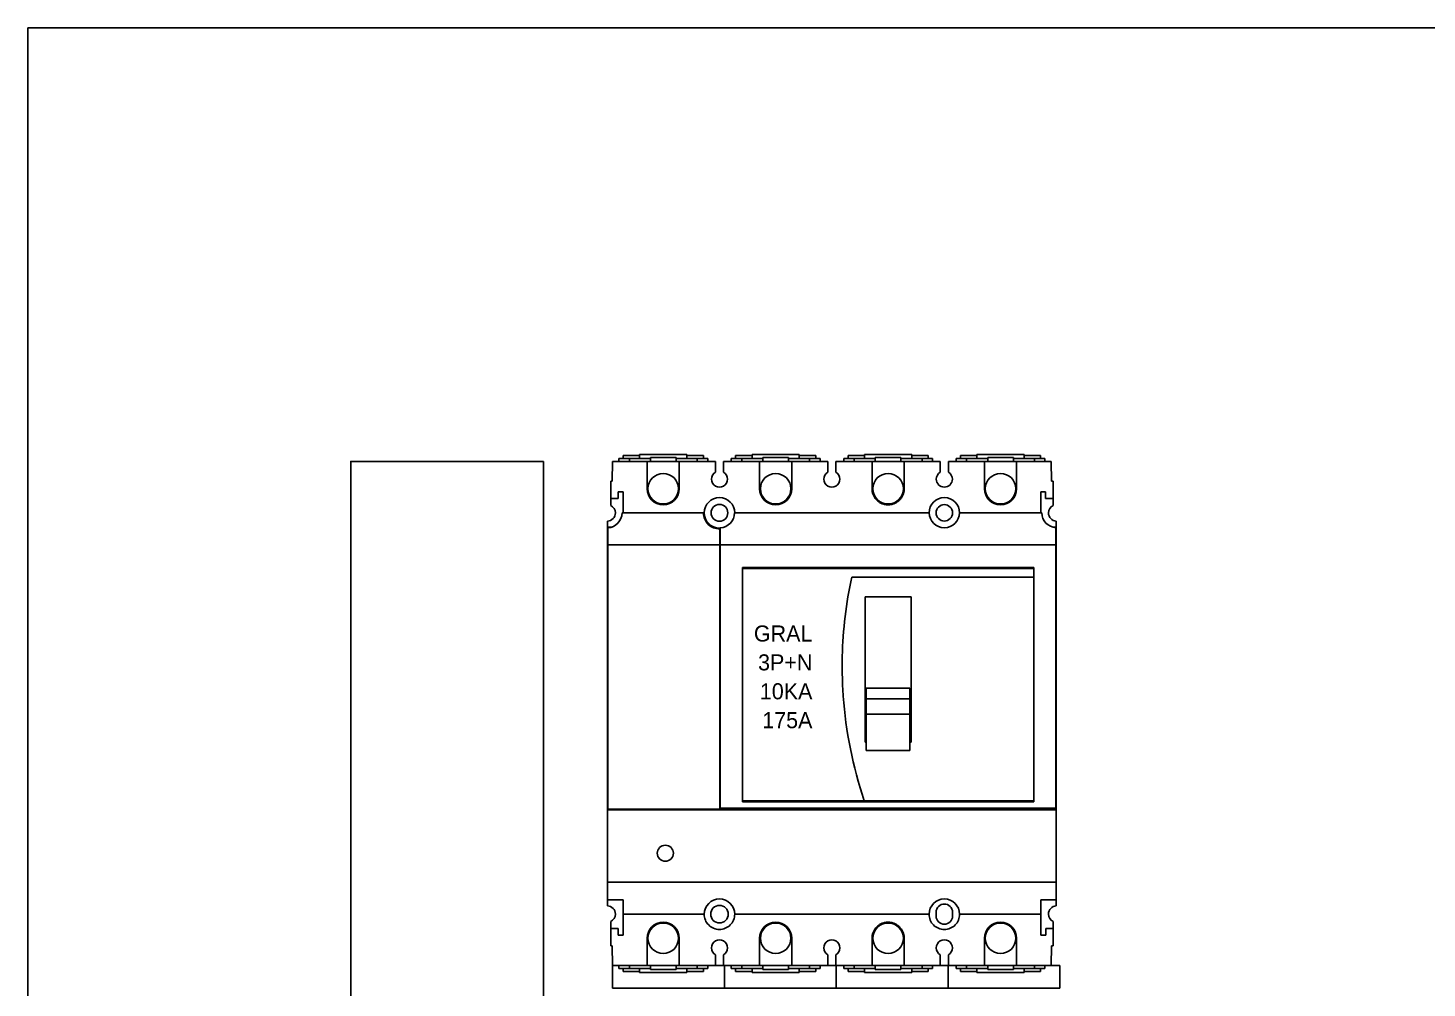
# Model space of a CAD drawing. Header units: millimetres. Extents: x 1019 to 1519, y 1262 to 1448.
# Drawn here: x 1352.24 to 1395.79, y 1372.65 to 1402.55 of the extents above; entities that cross this region are included whole.
import ezdxf

# ---------------------------------------------------------------- set-up
doc = ezdxf.new("R2010")
doc.units = ezdxf.units.MM

msp = doc.modelspace()

# ---------------------------------------------------------------- linework, layer by layer
for p, q in [((1371.275, 1389.27), (1371.275, 1389.142)), ((1371.275, 1389.27), (1372.745, 1389.27)), ((1372.745, 1389.142), (1372.745, 1389.27)), ((1374.775, 1389.27), (1374.775, 1389.142)), ((1374.775, 1389.27), (1376.245, 1389.27)), ((1376.245, 1389.142), (1376.245, 1389.27)), ((1378.275, 1389.27), (1378.275, 1389.142)), ((1378.275, 1389.27), (1379.745, 1389.27)), ((1379.745, 1389.142), (1379.745, 1389.27)), ((1381.775, 1389.27), (1381.775, 1389.142)), ((1381.775, 1389.27), (1383.245, 1389.27)), ((1383.245, 1389.142), (1383.245, 1389.27)), ((1370.424, 1388.434), (1370.435, 1389.05)), ((1371.51, 1389.05), (1370.435, 1389.05)), ((1370.628, 1389.142), (1370.628, 1389.05)), ((1370.628, 1389.142), (1370.955, 1389.142)), ((1371.275, 1389.237), (1370.763, 1389.237)), ((1370.763, 1389.142), (1370.763, 1389.237)), ((1370.955, 1389.142), (1370.955, 1389.05)), ((1371.61, 1389.142), (1370.955, 1389.142)), ((1371.51, 1389.05), (1371.51, 1388.2)), ((1371.51, 1389.05), (1372.51, 1389.05)), ((1371.61, 1389.142), (1371.61, 1389.17)), ((1372.41, 1389.17), (1371.61, 1389.17)), ((1371.61, 1389.142), (1371.61, 1389.05)), ((1372.41, 1389.17), (1372.41, 1389.142)), ((1373.065, 1389.142), (1372.41, 1389.142)), ((1372.41, 1389.142), (1372.41, 1389.05)), ((1373.635, 1389.05), (1372.51, 1389.05)), ((1372.51, 1389.05), (1372.51, 1388.2)), ((1373.258, 1389.237), (1372.745, 1389.237)), ((1373.065, 1389.142), (1373.393, 1389.142)), ((1373.065, 1389.142), (1373.065, 1389.05)), ((1373.258, 1389.237), (1373.258, 1389.142)), ((1373.393, 1389.142), (1373.393, 1389.05)), ((1373.635, 1389.05), (1373.635, 1388.716)), ((1375.01, 1389.05), (1373.885, 1389.05)), ((1373.885, 1389.05), (1373.885, 1388.716)), ((1374.128, 1389.142), (1374.128, 1389.05)), ((1374.128, 1389.142), (1374.455, 1389.142)), ((1374.775, 1389.237), (1374.263, 1389.237)), ((1374.263, 1389.142), (1374.263, 1389.237)), ((1374.455, 1389.142), (1374.455, 1389.05)), ((1375.11, 1389.142), (1374.455, 1389.142)), ((1375.01, 1389.05), (1375.01, 1388.2)), ((1375.01, 1389.05), (1376.01, 1389.05)), ((1375.11, 1389.142), (1375.11, 1389.17)), ((1375.91, 1389.17), (1375.11, 1389.17)), ((1375.11, 1389.142), (1375.11, 1389.05)), ((1375.91, 1389.17), (1375.91, 1389.142)), ((1376.565, 1389.142), (1375.91, 1389.142)), ((1375.91, 1389.142), (1375.91, 1389.05)), ((1377.135, 1389.05), (1376.01, 1389.05)), ((1376.01, 1389.05), (1376.01, 1388.2)), ((1376.758, 1389.237), (1376.245, 1389.237)), ((1376.565, 1389.142), (1376.893, 1389.142)), ((1376.565, 1389.142), (1376.565, 1389.05)), ((1376.758, 1389.237), (1376.758, 1389.142)), ((1376.893, 1389.142), (1376.893, 1389.05)), ((1377.135, 1389.05), (1377.135, 1388.716)), ((1378.51, 1389.05), (1377.385, 1389.05)), ((1377.385, 1389.05), (1377.385, 1388.716)), ((1377.628, 1389.142), (1377.628, 1389.05)), ((1377.628, 1389.142), (1377.955, 1389.142)), ((1378.275, 1389.237), (1377.763, 1389.237)), ((1377.763, 1389.142), (1377.763, 1389.237)), ((1377.955, 1389.142), (1377.955, 1389.05)), ((1378.61, 1389.142), (1377.955, 1389.142)), ((1378.51, 1389.05), (1378.51, 1388.198)), ((1378.51, 1389.05), (1379.51, 1389.05)), ((1378.61, 1389.142), (1378.61, 1389.17)), ((1379.41, 1389.17), (1378.61, 1389.17)), ((1378.61, 1389.142), (1378.61, 1389.05)), ((1379.41, 1389.17), (1379.41, 1389.142)), ((1380.065, 1389.142), (1379.41, 1389.142)), ((1379.41, 1389.142), (1379.41, 1389.05)), ((1380.635, 1389.05), (1379.51, 1389.05)), ((1379.51, 1389.05), (1379.51, 1388.201)), ((1380.258, 1389.237), (1379.745, 1389.237)), ((1380.065, 1389.142), (1380.393, 1389.142)), ((1380.065, 1389.142), (1380.065, 1389.05)), ((1380.258, 1389.237), (1380.258, 1389.142)), ((1380.393, 1389.142), (1380.393, 1389.05)), ((1380.635, 1389.05), (1380.635, 1388.716)), ((1382.01, 1389.05), (1380.885, 1389.05)), ((1380.885, 1389.05), (1380.885, 1388.716)), ((1381.128, 1389.142), (1381.128, 1389.05)), ((1381.128, 1389.142), (1381.455, 1389.142)), ((1381.775, 1389.237), (1381.263, 1389.237)), ((1381.263, 1389.142), (1381.263, 1389.237)), ((1381.455, 1389.142), (1381.455, 1389.05)), ((1382.11, 1389.142), (1381.455, 1389.142)), ((1382.01, 1389.05), (1382.01, 1388.2)), ((1382.01, 1389.05), (1383.01, 1389.05)), ((1382.11, 1389.142), (1382.11, 1389.17)), ((1382.91, 1389.17), (1382.11, 1389.17)), ((1382.11, 1389.142), (1382.11, 1389.05)), ((1382.91, 1389.17), (1382.91, 1389.142)), ((1383.565, 1389.142), (1382.91, 1389.142)), ((1382.91, 1389.142), (1382.91, 1389.05)), ((1384.086, 1389.05), (1383.01, 1389.05)), ((1383.01, 1389.05), (1383.01, 1388.199)), ((1383.758, 1389.237), (1383.245, 1389.237)), ((1383.565, 1389.142), (1383.893, 1389.142)), ((1383.565, 1389.142), (1383.565, 1389.05)), ((1383.758, 1389.237), (1383.758, 1389.142)), ((1383.893, 1389.142), (1383.893, 1389.05)), ((1384.086, 1389.05), (1384.096, 1388.434)), ((1370.375, 1388.434), (1370.424, 1388.434)), ((1370.375, 1387.9), (1370.375, 1388.434)), ((1384.096, 1388.434), (1384.145, 1388.434)), ((1384.145, 1388.434), (1384.145, 1387.9)), ((1370.61, 1388.1), (1370.61, 1387.9)), ((1370.76, 1388.1), (1370.61, 1388.1)), ((1370.76, 1387.449), (1370.76, 1388.1)), ((1378.51, 1388.198), (1378.51, 1388.175)), ((1378.51, 1388.175), (1378.512, 1388.152)), ((1378.512, 1388.152), (1378.515, 1388.129)), ((1378.515, 1388.129), (1378.518, 1388.107)), ((1378.518, 1388.107), (1378.523, 1388.084)), ((1378.523, 1388.084), (1378.529, 1388.062)), ((1378.529, 1388.062), (1378.536, 1388.04)), ((1378.536, 1388.04), (1378.544, 1388.018)), ((1378.544, 1388.018), (1378.553, 1387.997)), ((1378.553, 1387.997), (1378.562, 1387.976)), ((1378.562, 1387.976), (1378.573, 1387.956)), ((1378.573, 1387.956), (1378.585, 1387.936)), ((1379.435, 1387.936), (1379.447, 1387.956)), ((1379.447, 1387.956), (1379.457, 1387.977)), ((1379.457, 1387.977), (1379.467, 1387.998)), ((1379.467, 1387.998), (1379.476, 1388.019)), ((1379.476, 1388.019), (1379.484, 1388.041)), ((1379.484, 1388.041), (1379.491, 1388.063)), ((1379.491, 1388.063), (1379.497, 1388.085)), ((1379.497, 1388.085), (1379.501, 1388.107)), ((1379.501, 1388.107), (1379.505, 1388.13)), ((1379.505, 1388.13), (1379.508, 1388.153)), ((1379.508, 1388.153), (1379.509, 1388.177)), ((1379.509, 1388.177), (1379.51, 1388.201)), ((1383.76, 1388.1), (1383.76, 1387.45)), ((1383.91, 1388.1), (1383.76, 1388.1)), ((1383.91, 1387.9), (1383.91, 1388.1)), ((1370.375, 1387.9), (1370.61, 1387.9)), ((1370.375, 1387.682), (1370.375, 1387.9)), ((1378.585, 1387.936), (1378.598, 1387.917)), ((1378.598, 1387.917), (1378.611, 1387.898)), ((1378.611, 1387.898), (1378.625, 1387.88)), ((1378.625, 1387.88), (1378.64, 1387.862)), ((1378.64, 1387.862), (1378.656, 1387.846)), ((1378.656, 1387.846), (1378.673, 1387.83)), ((1378.673, 1387.83), (1378.69, 1387.815)), ((1378.69, 1387.815), (1378.708, 1387.801)), ((1378.708, 1387.801), (1378.727, 1387.787)), ((1378.727, 1387.787), (1378.746, 1387.774)), ((1378.746, 1387.774), (1378.766, 1387.763)), ((1378.766, 1387.763), (1378.787, 1387.752)), ((1378.787, 1387.752), (1378.808, 1387.742)), ((1378.808, 1387.742), (1378.829, 1387.733)), ((1378.829, 1387.733), (1378.851, 1387.726)), ((1378.851, 1387.726), (1378.873, 1387.719)), ((1378.873, 1387.719), (1378.895, 1387.713)), ((1378.895, 1387.713), (1378.917, 1387.708)), ((1378.917, 1387.708), (1378.94, 1387.704)), ((1378.94, 1387.704), (1378.963, 1387.702)), ((1378.963, 1387.702), (1378.986, 1387.7)), ((1378.986, 1387.7), (1379.01, 1387.7)), ((1379.01, 1387.7), (1379.033, 1387.7)), ((1379.033, 1387.7), (1379.057, 1387.702)), ((1379.057, 1387.702), (1379.08, 1387.704)), ((1379.08, 1387.704), (1379.102, 1387.708)), ((1379.102, 1387.708), (1379.125, 1387.713)), ((1379.125, 1387.713), (1379.147, 1387.719)), ((1379.147, 1387.719), (1379.169, 1387.726)), ((1379.169, 1387.726), (1379.191, 1387.733)), ((1379.191, 1387.733), (1379.212, 1387.742)), ((1379.212, 1387.742), (1379.233, 1387.752)), ((1379.233, 1387.752), (1379.253, 1387.763)), ((1379.253, 1387.763), (1379.273, 1387.775)), ((1379.273, 1387.775), (1379.293, 1387.787)), ((1379.293, 1387.787), (1379.311, 1387.801)), ((1379.311, 1387.801), (1379.329, 1387.815)), ((1379.329, 1387.815), (1379.347, 1387.83)), ((1379.347, 1387.83), (1379.363, 1387.846)), ((1379.363, 1387.846), (1379.379, 1387.863)), ((1379.379, 1387.863), (1379.395, 1387.88)), ((1379.395, 1387.88), (1379.409, 1387.898)), ((1379.409, 1387.898), (1379.422, 1387.917)), ((1379.422, 1387.917), (1379.435, 1387.936)), ((1384.145, 1387.9), (1383.91, 1387.9)), ((1384.145, 1387.682), (1384.145, 1387.9)), ((1370.275, 1387.19), (1370.275, 1387)), ((1373.26, 1387.449), (1370.728, 1387.449)), ((1374.227, 1387.45), (1380.293, 1387.45)), ((1381.227, 1387.45), (1383.795, 1387.45)), ((1384.245, 1387.19), (1384.245, 1387)), ((1370.275, 1378.197), (1370.275, 1387)), ((1370.275, 1387), (1370.387, 1387)), ((1370.285, 1386.449), (1370.285, 1386.983)), ((1373.775, 1386.449), (1373.775, 1386.95)), ((1373.785, 1386.983), (1373.785, 1386.45)), ((1384.245, 1387), (1384.144, 1387)), ((1384.235, 1386.985), (1384.235, 1386.45)), ((1384.245, 1387), (1384.245, 1378.197)), ((1370.285, 1378.219), (1370.285, 1386.449)), ((1373.775, 1386.449), (1370.285, 1386.449)), ((1373.775, 1378.219), (1373.775, 1386.449)), ((1373.785, 1378.25), (1373.785, 1386.45)), ((1373.785, 1386.45), (1384.235, 1386.45)), ((1384.235, 1386.45), (1384.235, 1378.25)), ((1374.472, 1385.75), (1383.548, 1385.75)), ((1374.472, 1385.75), (1374.472, 1385.718)), ((1374.472, 1378.481), (1374.472, 1385.718)), ((1374.472, 1385.718), (1383.548, 1385.718)), ((1377.878, 1385.45), (1377.846, 1385.297)), ((1377.878, 1385.45), (1383.548, 1385.45)), ((1383.548, 1385.718), (1383.548, 1385.75)), ((1383.548, 1385.718), (1383.548, 1385.45)), ((1383.548, 1381.949), (1383.548, 1385.45)), ((1377.787, 1384.991), (1377.761, 1384.837)), ((1377.816, 1385.144), (1377.787, 1384.991)), ((1377.846, 1385.297), (1377.816, 1385.144)), ((1377.713, 1384.529), (1377.692, 1384.375)), ((1377.736, 1384.683), (1377.713, 1384.529)), ((1377.761, 1384.837), (1377.736, 1384.683)), ((1378.298, 1381.949), (1378.298, 1384.831)), ((1379.723, 1384.831), (1378.298, 1384.831)), ((1378.298, 1384.831), (1379.723, 1384.831)), ((1379.723, 1384.831), (1379.723, 1381.949)), ((1377.655, 1384.066), (1377.639, 1383.911)), ((1377.672, 1384.22), (1377.655, 1384.066)), ((1377.692, 1384.375), (1377.672, 1384.22)), ((1377.613, 1383.601), (1377.603, 1383.446)), ((1377.625, 1383.756), (1377.613, 1383.601)), ((1377.639, 1383.911), (1377.625, 1383.756)), ((1377.595, 1383.291), (1377.588, 1383.135)), ((1377.603, 1383.446), (1377.595, 1383.291)), ((1377.581, 1382.825), (1377.58, 1382.67)), ((1377.584, 1382.98), (1377.581, 1382.825)), ((1377.588, 1383.135), (1377.584, 1382.98)), ((1377.58, 1382.67), (1377.581, 1382.55)), ((1377.581, 1382.55), (1377.582, 1382.429)), ((1377.582, 1382.429), (1377.585, 1382.309)), ((1377.585, 1382.309), (1377.589, 1382.189)), ((1377.589, 1382.189), (1377.594, 1382.069)), ((1377.594, 1382.069), (1377.6, 1381.949)), ((1377.6, 1381.949), (1377.613, 1381.742)), ((1378.298, 1380.31), (1378.298, 1381.949)), ((1379.69, 1381.99), (1378.33, 1381.99)), ((1378.33, 1381.99), (1378.33, 1381.653)), ((1379.69, 1381.653), (1379.69, 1381.99)), ((1379.723, 1381.949), (1379.723, 1380.31)), ((1383.548, 1378.483), (1383.548, 1381.949)), ((1377.613, 1381.742), (1377.629, 1381.536)), ((1377.629, 1381.536), (1377.649, 1381.33)), ((1378.33, 1381.183), (1378.33, 1381.653)), ((1379.69, 1381.653), (1378.33, 1381.653)), ((1379.69, 1381.183), (1379.69, 1381.653)), ((1377.649, 1381.33), (1377.672, 1381.125)), ((1377.672, 1381.125), (1377.698, 1380.92)), ((1378.33, 1381.183), (1378.33, 1380.042)), ((1378.33, 1381.183), (1379.69, 1381.183)), ((1379.69, 1380.042), (1379.69, 1381.183)), ((1377.698, 1380.92), (1377.727, 1380.715)), ((1377.727, 1380.715), (1377.759, 1380.51)), ((1377.759, 1380.51), (1377.795, 1380.306)), ((1377.795, 1380.306), (1377.834, 1380.101)), ((1377.834, 1380.101), (1377.877, 1379.898)), ((1378.298, 1380.31), (1378.33, 1380.31)), ((1379.69, 1380.31), (1379.723, 1380.31)), ((1377.877, 1379.898), (1377.923, 1379.694)), ((1377.923, 1379.694), (1377.972, 1379.491)), ((1379.69, 1380.042), (1378.33, 1380.042)), ((1377.972, 1379.491), (1378.024, 1379.288)), ((1378.024, 1379.288), (1378.08, 1379.086)), ((1378.08, 1379.086), (1378.139, 1378.884)), ((1378.139, 1378.884), (1378.202, 1378.683)), ((1374.472, 1378.481), (1374.472, 1378.45)), ((1374.472, 1378.481), (1378.268, 1378.481)), ((1374.472, 1378.45), (1383.548, 1378.45)), ((1378.202, 1378.683), (1378.267, 1378.483)), ((1378.267, 1378.483), (1378.268, 1378.483)), ((1383.548, 1378.483), (1378.267, 1378.483)), ((1378.268, 1378.483), (1378.268, 1378.482)), ((1378.268, 1378.482), (1378.268, 1378.482)), ((1378.268, 1378.482), (1378.268, 1378.482)), ((1378.268, 1378.482), (1378.268, 1378.482)), ((1378.268, 1378.482), (1378.268, 1378.481)), ((1378.268, 1378.481), (1378.268, 1378.481)), ((1383.548, 1378.45), (1383.548, 1378.483)), ((1370.275, 1378.197), (1370.275, 1375.947)), ((1384.245, 1378.197), (1370.275, 1378.197)), ((1373.775, 1378.219), (1370.285, 1378.219)), ((1373.785, 1378.25), (1384.235, 1378.25)), ((1384.245, 1378.197), (1384.245, 1375.947)), ((1370.275, 1375.947), (1370.275, 1375.397)), ((1384.245, 1375.947), (1370.275, 1375.947)), ((1384.245, 1375.947), (1384.245, 1375.397)), ((1370.275, 1375.209), (1370.275, 1375.397)), ((1370.275, 1375.397), (1370.76, 1375.397)), ((1370.76, 1374.948), (1370.76, 1375.397)), ((1383.76, 1374.948), (1383.76, 1375.397)), ((1384.245, 1375.397), (1383.76, 1375.397)), ((1384.245, 1375.209), (1384.245, 1375.397)), ((1373.285, 1374.948), (1370.76, 1374.948)), ((1370.76, 1374.948), (1370.76, 1374.297)), ((1380.285, 1374.948), (1374.235, 1374.948)), ((1380.505, 1375.01), (1380.505, 1374.89)), ((1381.015, 1374.89), (1381.015, 1375.01)), ((1383.76, 1374.948), (1381.235, 1374.948)), ((1383.76, 1374.948), (1383.76, 1374.297)), ((1370.375, 1374.717), (1370.375, 1374.497)), ((1370.375, 1374.497), (1370.605, 1374.497)), ((1370.375, 1373.965), (1370.375, 1374.497)), ((1370.605, 1374.497), (1370.605, 1374.297)), ((1378.573, 1374.441), (1378.562, 1374.421)), ((1378.585, 1374.461), (1378.573, 1374.441)), ((1378.598, 1374.481), (1378.585, 1374.461)), ((1378.611, 1374.499), (1378.598, 1374.481)), ((1378.625, 1374.517), (1378.611, 1374.499)), ((1378.64, 1374.535), (1378.625, 1374.517)), ((1378.656, 1374.551), (1378.64, 1374.535)), ((1378.673, 1374.567), (1378.656, 1374.551)), ((1378.69, 1374.582), (1378.673, 1374.567)), ((1378.708, 1374.597), (1378.69, 1374.582)), ((1378.727, 1374.61), (1378.708, 1374.597)), ((1378.746, 1374.623), (1378.727, 1374.61)), ((1378.766, 1374.634), (1378.746, 1374.623)), ((1378.787, 1374.645), (1378.766, 1374.634)), ((1378.808, 1374.655), (1378.787, 1374.645)), ((1378.829, 1374.664), (1378.808, 1374.655)), ((1378.851, 1374.672), (1378.829, 1374.664)), ((1378.873, 1374.678), (1378.851, 1374.672)), ((1378.895, 1374.684), (1378.873, 1374.678)), ((1378.917, 1374.689), (1378.895, 1374.684)), ((1378.94, 1374.693), (1378.917, 1374.689)), ((1378.963, 1374.695), (1378.94, 1374.693)), ((1378.986, 1374.697), (1378.963, 1374.695)), ((1379.01, 1374.698), (1378.986, 1374.697)), ((1379.033, 1374.697), (1379.01, 1374.698)), ((1379.057, 1374.695), (1379.033, 1374.697)), ((1379.08, 1374.693), (1379.057, 1374.695)), ((1379.102, 1374.689), (1379.08, 1374.693)), ((1379.125, 1374.684), (1379.102, 1374.689)), ((1379.147, 1374.678), (1379.125, 1374.684)), ((1379.169, 1374.671), (1379.147, 1374.678)), ((1379.191, 1374.664), (1379.169, 1374.671)), ((1379.212, 1374.655), (1379.191, 1374.664)), ((1379.233, 1374.645), (1379.212, 1374.655)), ((1379.253, 1374.634), (1379.233, 1374.645)), ((1379.273, 1374.622), (1379.253, 1374.634)), ((1379.293, 1374.61), (1379.273, 1374.622)), ((1379.311, 1374.596), (1379.293, 1374.61)), ((1379.329, 1374.582), (1379.311, 1374.596)), ((1379.347, 1374.567), (1379.329, 1374.582)), ((1379.363, 1374.551), (1379.347, 1374.567)), ((1379.379, 1374.534), (1379.363, 1374.551)), ((1379.395, 1374.517), (1379.379, 1374.534)), ((1379.409, 1374.499), (1379.395, 1374.517)), ((1379.422, 1374.48), (1379.409, 1374.499)), ((1379.435, 1374.461), (1379.422, 1374.48)), ((1379.447, 1374.441), (1379.435, 1374.461)), ((1379.457, 1374.42), (1379.447, 1374.441)), ((1384.145, 1374.497), (1383.915, 1374.497)), ((1383.915, 1374.297), (1383.915, 1374.497)), ((1384.145, 1374.717), (1384.145, 1374.497)), ((1384.145, 1374.497), (1384.145, 1373.965)), ((1370.605, 1374.297), (1370.76, 1374.297)), ((1371.51, 1373.348), (1371.51, 1374.198)), ((1372.51, 1373.348), (1372.51, 1374.198)), ((1375.01, 1373.348), (1375.01, 1374.198)), ((1376.01, 1373.348), (1376.01, 1374.198)), ((1378.512, 1374.245), (1378.51, 1374.222)), ((1378.51, 1374.222), (1378.51, 1374.199)), ((1378.51, 1373.348), (1378.51, 1374.199)), ((1378.515, 1374.268), (1378.512, 1374.245)), ((1378.518, 1374.29), (1378.515, 1374.268)), ((1378.523, 1374.313), (1378.518, 1374.29)), ((1378.529, 1374.335), (1378.523, 1374.313)), ((1378.536, 1374.357), (1378.529, 1374.335)), ((1378.544, 1374.379), (1378.536, 1374.357)), ((1378.553, 1374.4), (1378.544, 1374.379)), ((1378.562, 1374.421), (1378.553, 1374.4)), ((1379.467, 1374.399), (1379.457, 1374.42)), ((1379.476, 1374.378), (1379.467, 1374.399)), ((1379.484, 1374.356), (1379.476, 1374.378)), ((1379.491, 1374.334), (1379.484, 1374.356)), ((1379.497, 1374.312), (1379.491, 1374.334)), ((1379.501, 1374.29), (1379.497, 1374.312)), ((1379.505, 1374.267), (1379.501, 1374.29)), ((1379.508, 1374.244), (1379.505, 1374.267)), ((1379.509, 1374.22), (1379.508, 1374.244)), ((1379.51, 1374.196), (1379.509, 1374.22)), ((1379.51, 1373.348), (1379.51, 1374.196)), ((1382.01, 1373.348), (1382.01, 1374.198)), ((1383.01, 1373.348), (1383.01, 1374.198)), ((1383.76, 1374.297), (1383.915, 1374.297)), ((1370.424, 1373.965), (1370.375, 1373.965)), ((1370.435, 1373.348), (1370.424, 1373.965)), ((1373.635, 1373.348), (1373.635, 1373.681)), ((1373.885, 1373.348), (1373.885, 1373.681)), ((1377.135, 1373.348), (1377.135, 1373.681)), ((1377.385, 1373.348), (1377.385, 1373.681)), ((1380.635, 1373.348), (1380.635, 1373.681)), ((1380.885, 1373.348), (1380.885, 1373.681)), ((1384.096, 1373.965), (1384.085, 1373.348)), ((1384.145, 1373.965), (1384.096, 1373.965)), ((1371.51, 1373.348), (1370.435, 1373.348)), ((1370.435, 1373.348), (1373.915, 1373.348)), ((1370.435, 1372.648), (1370.435, 1373.348)), ((1370.628, 1373.255), (1370.628, 1373.348)), ((1370.955, 1373.255), (1370.628, 1373.255)), ((1370.763, 1373.16), (1370.763, 1373.255)), ((1370.763, 1373.16), (1371.275, 1373.16)), ((1370.955, 1373.255), (1370.955, 1373.348)), ((1370.955, 1373.255), (1371.61, 1373.255)), ((1371.275, 1373.255), (1371.275, 1373.127)), ((1371.51, 1373.348), (1372.51, 1373.348)), ((1371.61, 1373.255), (1371.61, 1373.348)), ((1371.61, 1373.227), (1371.61, 1373.255)), ((1371.61, 1373.227), (1372.41, 1373.227)), ((1372.41, 1373.255), (1372.41, 1373.348)), ((1372.41, 1373.255), (1372.41, 1373.227)), ((1372.41, 1373.255), (1373.065, 1373.255)), ((1373.635, 1373.348), (1372.51, 1373.348)), ((1372.745, 1373.127), (1372.745, 1373.255)), ((1372.745, 1373.16), (1373.258, 1373.16)), ((1373.065, 1373.255), (1373.065, 1373.348)), ((1373.393, 1373.255), (1373.065, 1373.255)), ((1373.258, 1373.255), (1373.258, 1373.16)), ((1373.393, 1373.255), (1373.393, 1373.348)), ((1375.01, 1373.348), (1373.885, 1373.348)), ((1373.915, 1372.648), (1373.915, 1373.348)), ((1373.915, 1373.348), (1377.395, 1373.348)), ((1373.915, 1372.648), (1373.915, 1373.348)), ((1374.128, 1373.255), (1374.128, 1373.348)), ((1374.455, 1373.255), (1374.128, 1373.255)), ((1374.263, 1373.16), (1374.263, 1373.255)), ((1374.263, 1373.16), (1374.775, 1373.16)), ((1374.455, 1373.255), (1374.455, 1373.348)), ((1374.455, 1373.255), (1375.11, 1373.255)), ((1374.775, 1373.255), (1374.775, 1373.127)), ((1375.01, 1373.348), (1376.01, 1373.348)), ((1375.11, 1373.255), (1375.11, 1373.348)), ((1375.11, 1373.227), (1375.11, 1373.255)), ((1375.11, 1373.227), (1375.91, 1373.227)), ((1375.91, 1373.255), (1375.91, 1373.348)), ((1375.91, 1373.255), (1375.91, 1373.227)), ((1375.91, 1373.255), (1376.565, 1373.255)), ((1377.135, 1373.348), (1376.01, 1373.348)), ((1376.245, 1373.127), (1376.245, 1373.255)), ((1376.245, 1373.16), (1376.758, 1373.16)), ((1376.565, 1373.255), (1376.565, 1373.348)), ((1376.893, 1373.255), (1376.565, 1373.255)), ((1376.758, 1373.255), (1376.758, 1373.16)), ((1376.893, 1373.255), (1376.893, 1373.348)), ((1378.51, 1373.348), (1377.385, 1373.348)), ((1377.395, 1372.648), (1377.395, 1373.348)), ((1377.395, 1373.348), (1380.875, 1373.348)), ((1377.395, 1372.648), (1377.395, 1373.348)), ((1377.628, 1373.255), (1377.628, 1373.348)), ((1377.955, 1373.255), (1377.628, 1373.255)), ((1377.763, 1373.16), (1377.763, 1373.255)), ((1377.763, 1373.16), (1378.275, 1373.16)), ((1377.955, 1373.255), (1377.955, 1373.348)), ((1377.955, 1373.255), (1378.61, 1373.255)), ((1378.275, 1373.255), (1378.275, 1373.127)), ((1378.51, 1373.348), (1379.51, 1373.348)), ((1378.61, 1373.255), (1378.61, 1373.348)), ((1378.61, 1373.227), (1378.61, 1373.255)), ((1378.61, 1373.227), (1379.41, 1373.227)), ((1379.41, 1373.255), (1379.41, 1373.348)), ((1379.41, 1373.255), (1379.41, 1373.227)), ((1379.41, 1373.255), (1380.065, 1373.255)), ((1380.635, 1373.348), (1379.51, 1373.348)), ((1379.745, 1373.127), (1379.745, 1373.255)), ((1379.745, 1373.16), (1380.258, 1373.16)), ((1380.065, 1373.255), (1380.065, 1373.348)), ((1380.393, 1373.255), (1380.065, 1373.255)), ((1380.258, 1373.255), (1380.258, 1373.16)), ((1380.393, 1373.255), (1380.393, 1373.348)), ((1380.875, 1372.648), (1380.875, 1373.348)), ((1380.875, 1373.348), (1384.355, 1373.348)), ((1380.875, 1372.648), (1380.875, 1373.348)), ((1382.01, 1373.348), (1380.885, 1373.348)), ((1381.128, 1373.255), (1381.128, 1373.348)), ((1381.455, 1373.255), (1381.128, 1373.255)), ((1381.263, 1373.16), (1381.263, 1373.255)), ((1381.263, 1373.16), (1381.775, 1373.16)), ((1381.455, 1373.255), (1381.455, 1373.348)), ((1381.455, 1373.255), (1382.11, 1373.255)), ((1381.775, 1373.255), (1381.775, 1373.127)), ((1382.01, 1373.348), (1383.01, 1373.348)), ((1382.11, 1373.255), (1382.11, 1373.348)), ((1382.11, 1373.227), (1382.11, 1373.255)), ((1382.11, 1373.227), (1382.91, 1373.227)), ((1382.91, 1373.255), (1382.91, 1373.348)), ((1382.91, 1373.255), (1383.565, 1373.255)), ((1382.91, 1373.255), (1382.91, 1373.227)), ((1384.085, 1373.348), (1383.01, 1373.348)), ((1383.245, 1373.127), (1383.245, 1373.255)), ((1383.245, 1373.16), (1383.758, 1373.16)), ((1383.565, 1373.255), (1383.565, 1373.348)), ((1383.893, 1373.255), (1383.565, 1373.255)), ((1383.758, 1373.255), (1383.758, 1373.16)), ((1383.893, 1373.255), (1383.893, 1373.348)), ((1384.355, 1372.648), (1384.355, 1373.348)), ((1372.745, 1373.127), (1371.275, 1373.127)), ((1376.245, 1373.127), (1374.775, 1373.127)), ((1379.745, 1373.127), (1378.275, 1373.127)), ((1383.245, 1373.127), (1381.775, 1373.127)), ((1370.435, 1372.648), (1373.915, 1372.648)), ((1373.915, 1372.648), (1377.395, 1372.648)), ((1377.395, 1372.648), (1380.875, 1372.648)), ((1380.875, 1372.648), (1384.355, 1372.648))]:
    msp.add_line(p, q)
for points in [[(1352.235, 1402.552), (1439.335, 1402.552), (1439.335, 1285.552), (1352.235, 1285.552), (1352.235, 1402.552)], [(1368.285, 1389.052), (1368.285, 1359.052), (1419.365, 1359.052), (1419.365, 1389.052), (1425.365, 1389.052), (1425.365, 1299.052), (1419.365, 1299.052), (1419.365, 1323.052), (1368.285, 1323.052), (1368.285, 1299.052), (1362.285, 1299.052), (1362.285, 1389.052), (1368.285, 1389.052)]]:
    msp.add_lwpolyline(points)
for centre, radius, start, end in [((1372.01, 1388.2), 0.475, 0, 180), ((1373.76, 1388.5), 0.25, 120.0003, 180), ((1373.76, 1388.5), 0.25, 180, 300.0003), ((1373.76, 1388.5), 0.25, 0, 59.9997), ((1373.76, 1388.5), 0.25, 300.0003, 0), ((1375.51, 1388.2), 0.475, 0, 180), ((1377.26, 1388.5), 0.25, 120.0003, 180), ((1377.26, 1388.5), 0.25, 180, 300.0003), ((1377.26, 1388.5), 0.25, 0, 59.9997), ((1377.26, 1388.5), 0.25, 300.0003, 0), ((1379.01, 1388.2), 0.475, 0, 180), ((1380.76, 1388.5), 0.25, 120.0006, 180), ((1380.76, 1388.5), 0.25, 180, 0), ((1380.76, 1388.5), 0.25, 0, 59.9994), ((1382.51, 1388.2), 0.475, 0, 180), ((1372.01, 1388.2), 0.5, 180, 270), ((1372.01, 1388.2), 0.475, 180, 0), ((1372.01, 1388.2), 0.5, 270, 0), ((1375.51, 1388.2), 0.5, 180, 270), ((1375.51, 1388.2), 0.475, 180, 0), ((1375.51, 1388.2), 0.5, 270, 0), ((1379.01, 1388.2), 0.475, 180, 0), ((1382.51, 1388.2), 0.5, 180.0015, 270), ((1382.51, 1388.2), 0.475, 180, 0), ((1382.51, 1388.2), 0.5, 270, 359.9956), ((1370.26, 1387.449), 0.26, 0, 63.7416), ((1373.76, 1387.449), 0.475, 90, 270), ((1373.76, 1387.449), 0.26, 90, 270), ((1373.76, 1387.449), 0.475, 0.0125, 90), ((1373.76, 1387.449), 0.26, 270, 90), ((1380.76, 1387.449), 0.475, 90, 179.987), ((1380.76, 1387.449), 0.255, 90, 270), ((1380.76, 1387.449), 0.475, 0.0125, 90), ((1380.76, 1387.449), 0.255, 270, 90), ((1384.26, 1387.449), 0.26, 116.2585, 180), ((1370.26, 1387.449), 0.26, 273.3141, 0), ((1370.26, 1387.449), 0.467, 273.0663, 0.0001), ((1373.76, 1387.449), 0.5, 180.0065, 271.7255), ((1384.26, 1387.449), 0.26, 180, 266.6863), ((1373.76, 1387.449), 0.475, 270, 273.017), ((1372.075, 1376.847), 0.25, 0, 180), ((1372.075, 1376.847), 0.25, 180, 0), ((1373.76, 1374.947), 0.475, 90, 179.9761), ((1373.76, 1374.947), 0.475, 0.0238, 90), ((1380.76, 1374.947), 0.475, 90, 179.9761), ((1380.76, 1374.947), 0.475, 0.0238, 90), ((1370.26, 1374.95), 0.26, 0, 86.6722), ((1370.26, 1374.95), 0.26, 296.2807, 0), ((1373.76, 1374.947), 0.475, 179.9761, 270), ((1373.76, 1374.949), 0.273, 90, 270), ((1373.76, 1374.949), 0.273, 270, 90), ((1373.76, 1374.947), 0.475, 270, 0.0238), ((1380.76, 1374.947), 0.475, 179.9761, 270), ((1380.76, 1375.01), 0.255, 90, 180), ((1380.76, 1374.89), 0.255, 180, 270), ((1380.76, 1375.01), 0.255, 0, 90), ((1380.76, 1374.947), 0.475, 270, 0.0238), ((1380.76, 1374.89), 0.255, 270, 0), ((1384.26, 1374.95), 0.26, 93.3176, 180), ((1384.26, 1374.95), 0.26, 180, 243.7372), ((1372.01, 1374.198), 0.5, 90, 180), ((1372.01, 1374.198), 0.475, 0, 180), ((1372.01, 1374.198), 0.5, 0, 90), ((1375.51, 1374.198), 0.5, 90, 180), ((1375.51, 1374.198), 0.475, 0, 180), ((1375.51, 1374.198), 0.5, 0, 90), ((1379.01, 1374.198), 0.475, 0, 180), ((1382.51, 1374.198), 0.5, 90, 179.9963), ((1382.51, 1374.198), 0.475, 0, 180), ((1382.51, 1374.198), 0.5, 0.0015, 90), ((1372.01, 1374.198), 0.475, 180, 0), ((1373.76, 1373.897), 0.25, 120.0004, 180), ((1373.76, 1373.897), 0.25, 0, 120.0004), ((1375.51, 1374.198), 0.475, 180, 0), ((1377.26, 1373.897), 0.25, 119.9998, 180), ((1377.26, 1373.897), 0.25, 0, 119.9998), ((1379.01, 1374.198), 0.475, 180, 0), ((1380.76, 1373.897), 0.25, 119.9998, 180), ((1380.76, 1373.897), 0.25, 0, 119.9998), ((1382.51, 1374.198), 0.475, 180, 0), ((1373.76, 1373.897), 0.25, 180, 239.9996), ((1373.76, 1373.897), 0.25, 300.0004, 0), ((1377.26, 1373.897), 0.25, 180, 240.0002), ((1377.26, 1373.897), 0.25, 299.9998, 0), ((1380.76, 1373.897), 0.25, 180, 240.0002), ((1380.76, 1373.897), 0.25, 299.9998, 0)]:
    msp.add_arc(centre, radius, start, end)
for centre, major_axis, start_param, end_param in [((1373.76, 1387.45), (0.467, 0), -1.517241, -0.000292), ((1380.76, 1387.45), (0.467, 0), -3.141301, -0.000292), ((1384.26, 1387.45), (0.465, 0), -3.1413, -1.624582)]:
    msp.add_ellipse(centre, major_axis=major_axis, ratio=1, start_param=start_param, end_param=end_param)

# ---------------------------------------------------------------- texts
at = {"char_height": 0.5, "attachment_point": 3}
for s, insert in [('\\pxqr;GRAL', (1376.653, 1383.941)), ('\\pxqr;3P+N', (1376.653, 1383.041)), ('\\pxqr;10KA', (1376.653, 1382.141)), ('\\pxqr;175A', (1376.653, 1381.241))]:
    msp.add_mtext_dynamic_manual_height_columns(s, width=2.98444, gutter_width=2.5, heights=[0], dxfattribs=dict(at, insert=insert))

doc.saveas('drawing.dxf')
